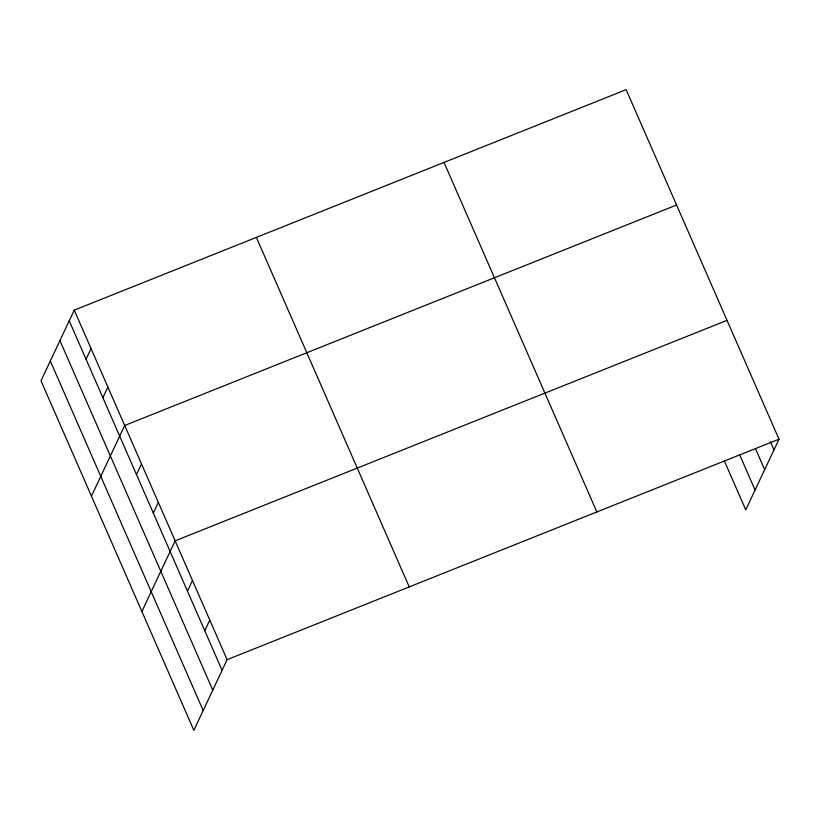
<?xml version="1.0" encoding="UTF-8"?>
<svg xmlns="http://www.w3.org/2000/svg" width="820" height="820" viewBox="0 0 820 820"><rect width="100%" height="100%" fill="white"/><g stroke="black" fill="none" stroke-linecap="round" stroke-linejoin="round"><path stroke-width="1.23" d="M74.251 310.144L41 380.808L193.858 730.333L227.109 659.669L779 439.192L626.142 89.667L74.251 310.144L227.109 659.669M86.049 359.252L91.061 348.592M102.859 397.7L107.881 387.04M91.44 496.151L124.691 425.488L676.582 205.01M136.489 474.595L141.511 463.935M153.309 513.043L158.321 502.383M141.88 611.495L175.131 540.831L727.032 320.353M187.442 591.107L192.464 580.447M204.764 630.713L209.787 620.053M779 439.192L745.749 509.855L724.347 460.922M770.421 441.703L773.988 449.852M755.497 448.683L764.67 469.655M739.783 455.1L755.066 490.053M444.02 162.421L596.878 511.957M256.373 237.39L409.231 586.915M69.239 320.805L222.087 670.329M59.921 340.597L212.769 690.132M50.317 361.005L203.175 710.53"/></g></svg>
